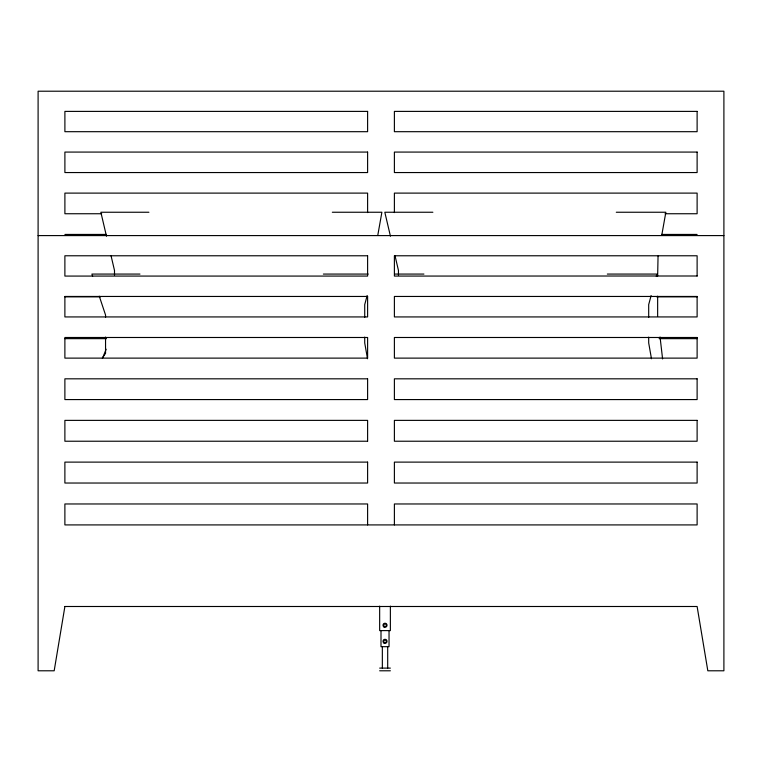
<?xml version="1.0" encoding="UTF-8"?>
<svg xmlns="http://www.w3.org/2000/svg" width="762" height="762" viewBox="0 0 762 762"><rect width="100%" height="100%" fill="white"/><g stroke="black" fill="none" stroke-linecap="round" stroke-linejoin="round"><path stroke-width="1.14" d="M377.781 235.315L381.886 212.246L332.327 212.246M658.054 256.08L657.644 276.101M661.749 235.315L665.845 212.246L616.287 212.246M367.16 295.561L364.722 304.61L364.722 317.383M651.119 295.561L648.691 304.61L648.691 317.383M656.292 276.33L656.892 274.072L607.333 274.072M102.622 358.007L106.137 349.215M102.299 358.121L105.547 353.32L105.547 337.071M148.914 212.246L100.86 212.246L106.48 236.21M432.873 212.246L384.82 212.246L390.439 236.21M101.689 213.741L64.894 213.741L64.894 193.11L367.608 193.11L367.608 212.598M665.055 213.741L697.116 213.741L697.116 193.11L394.392 193.11L394.392 212.598M64.894 234.439L106.442 234.439M661.502 234.439L697.116 234.439M38.1 235.591L723.9 235.591M139.96 274.072L91.907 274.072L92.64 276.282M323.374 274.072L368.208 274.072M394.621 274.072L423.92 274.072M697.116 275.996L394.392 276.073L394.392 255.775L697.116 255.775L697.116 276.073M64.894 296.847L100.498 296.847M656.749 296.847L697.116 296.847M64.894 338.652L106.442 338.652M659.12 338.652L697.116 338.652M367.608 358.121L64.884 358.121L64.884 337.49L367.608 337.49L367.608 358.121M367.608 378.819L64.884 378.819L64.884 399.574L367.608 399.574L367.608 378.819M367.608 441.227L64.884 441.227L64.884 420.376L367.608 420.376L367.608 441.227M367.608 462.115L64.884 462.115L64.884 483.032L367.608 483.032L367.608 462.115M379.657 668.112L390.373 668.112M379.657 670.789L390.373 670.789M99.279 296.199L105.547 315.011L105.547 317.335M394.983 255.613L398.459 270.453L398.459 275.177M111.023 255.613L114.5 270.453L114.5 275.177M651.472 358.759L648.691 342.919L648.691 337.118M367.503 358.759L364.722 342.919L364.722 337.118M660.054 337.023L662.597 358.94M657.644 296.18L657.644 316.259M394.392 524.913L394.392 503.968L697.116 503.968L697.116 524.913L64.884 524.913L64.884 503.968L367.608 503.968L367.608 524.913M390.373 606.142L390.373 630.603L379.657 630.603L379.657 606.142M389.039 630.603L389.039 646.681L381 646.681L381 630.603M387.696 646.681L387.696 668.112M382.343 646.681L382.343 668.112M64.894 606.495L54.178 670.789L38.1 670.789L38.1 91.211L723.9 91.211L723.9 670.789L707.822 670.789L697.116 606.495L64.884 606.495M367.608 111.395L64.894 111.395L64.894 131.693L367.608 131.693L367.608 111.395M697.116 111.395L394.392 111.395L394.392 131.693L697.116 131.693L697.116 111.395M367.608 152.076L64.894 152.076L64.894 172.555L367.608 172.555L367.608 152.076M697.116 152.076L394.392 152.076L394.392 172.555L697.116 172.555L697.116 152.076M367.608 255.775L64.884 255.775L64.884 276.073L367.608 276.073L367.608 255.775M367.608 296.456L64.884 296.456L64.884 316.935L367.608 316.935L367.608 296.456M697.116 296.456L394.392 296.456L394.392 316.935L697.116 316.935L697.116 296.456M697.116 337.49L394.392 337.49L394.392 358.121L697.116 358.121L697.116 337.49M697.116 378.819L394.392 378.819L394.392 399.574L697.116 399.574L697.116 378.819M697.116 420.376L394.392 420.376L394.392 441.227L697.116 441.227L697.116 420.376M697.116 462.115L394.392 462.115L394.392 483.032L697.116 483.032L697.116 462.115M384.01 626.993A2.019 2.019 0 0 0 387.029 625.25A2.019 2.019 0 0 0 384.01 623.507A2.019 2.019 0 0 0 384.01 626.993M384.01 643.061A2.019 2.019 0 0 0 387.029 641.318A2.019 2.019 0 0 0 384.01 639.575A2.019 2.019 0 0 0 384.01 643.061M384.353 626.412A1.343 1.343 0 0 0 386.363 625.25A1.343 1.343 0 0 0 384.353 624.088A1.343 1.343 0 0 0 384.353 626.412M384.353 642.48A1.343 1.343 0 0 0 386.353 641.318A1.343 1.343 0 0 0 384.353 640.156A1.343 1.343 0 0 0 384.353 642.48"/></g></svg>
